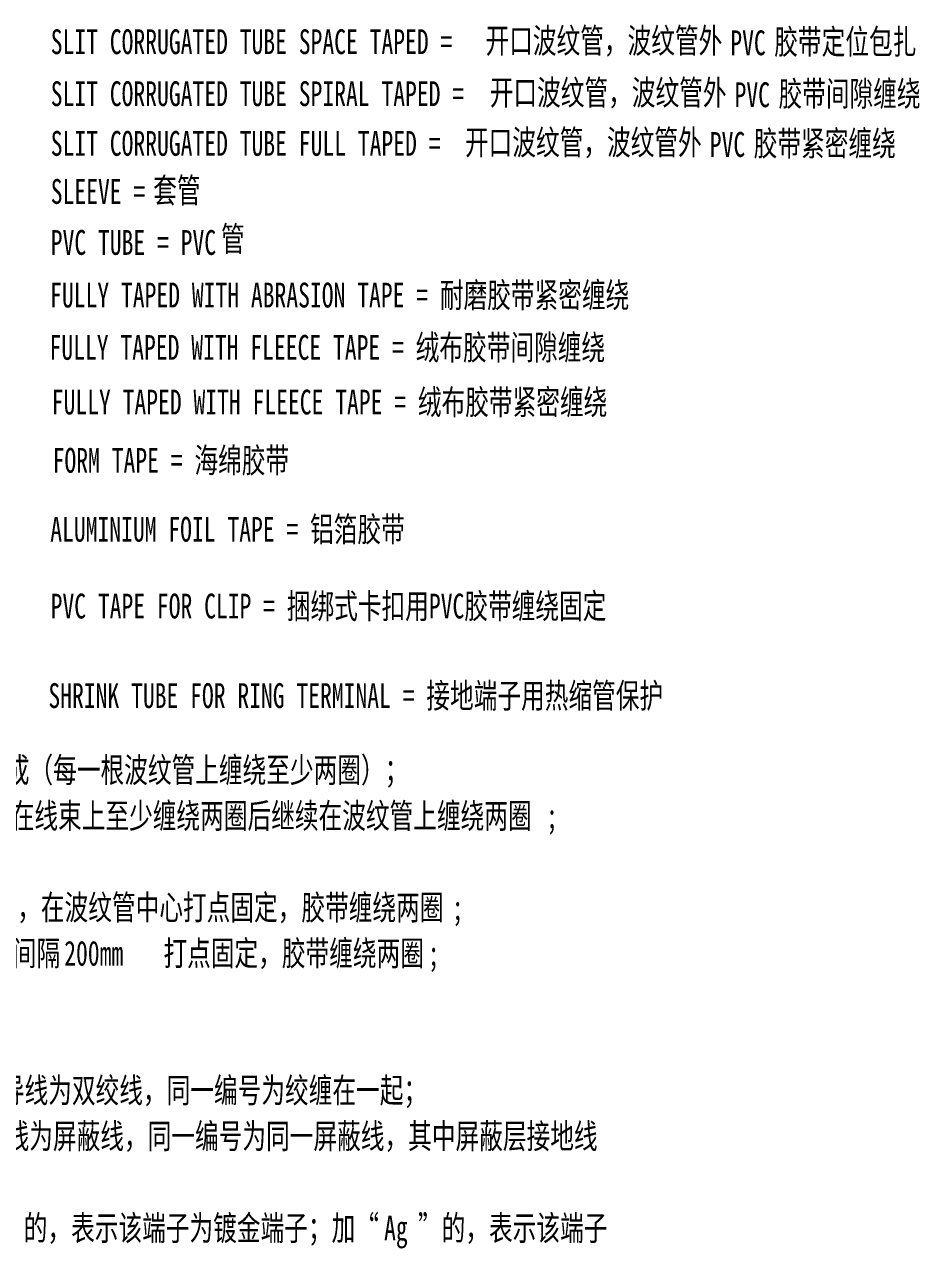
# Model space of a CAD drawing. Header units: inches. Extents: x 47316 to 59086, y 3141 to 11743.
# Drawn here: x 50362.8 to 50489.1, y 8714 to 8886.7 of the extents above; entities that cross this region are included whole.
import ezdxf

# ---------------------------------------------------------------- set-up
doc = ezdxf.new("R2010")
doc.units = ezdxf.units.IN
doc.header["$MEASUREMENT"] = 0
doc.layers.add('Drawing Frame', color=7, linetype='Continuous')
doc.styles.get("Standard").update_dxf_attribs({"font": ''})
doc.styles.add('仿宋GB2312', font='仿宋_GB2312.ttf', dxfattribs={"height": 3.5})
doc.styles.get('Standard').set_extended_font_data('SimSun')

msp = doc.modelspace()

# ---------------------------------------------------------------- texts
at = {"color": 0, "lineweight": -2, "width": 0.7}
for s, p in [('、分支点用胶带缠绕固定，且应一次操作完成（每一根波纹管上缠绕至少两圈）；', (50296.7, 8779.77)), ('需要用胶带固定波纹管，则应在一次操作中先在线束上至少缠绕两圈后继续在波纹管上缠绕两圈', (50294.05, 8773.31)), (';', (50436.44, 8773.31)), ('之间的波纹管，在波纹管中心打点固定，胶带缠绕两圈', (50341.76, 8760.39)), (';', (50423.13, 8760.39)), ('的波纹管，在波纹管上间隔', (50327.76, 8753.93)), ('打点固定，胶带缠绕两圈', (50382.44, 8753.93)), ('200mm', (50368.44, 8753.93)), (';', (50419.74, 8753.93)), ('”的，表示该导线为双绞线，同一编号为绞缠在一起；', (50339.46, 8734.6)), ('”的，表示该导线为屏蔽线，同一编号为同一屏蔽线，其中屏蔽层接地线', (50336.78, 8728.14)), ('的，表示该端子为镀金端子；加“', (50362.73, 8715.18)), ('Ag', (50413.58, 8715.18)), ('”的，表示该端子', (50418.37, 8715.18))]:
    msp.add_text(s, height=3.5, dxfattribs=at).set_placement(p)
at = {"layer": 'Drawing Frame', "color": 0, "lineweight": -2, "style": '仿宋GB2312', "width": 0.7}
for s, p in [('SLIT CORRUGATED TUBE SPACE TAPED = ', (50366.54, 8882.48)), ('开口波纹管，波纹管外', (50427.89, 8882.63)), ('PVC', (50462.44, 8882.33)), ('胶带定位包扎', (50468.64, 8882.48)), ('SLIT CORRUGATED TUBE SPIRAL TAPED = ', (50366.54, 8875.15)), ('开口波纹管，波纹管外', (50428.49, 8875.31)), ('PVC', (50463.04, 8875)), ('胶带间隙缠绕', (50469.24, 8875.15)), ('SLIT CORRUGATED TUBE FULL TAPED = ', (50366.54, 8868.14)), ('开口波纹管，波纹管外', (50424.99, 8868.29)), ('PVC', (50459.54, 8867.99)), ('胶带紧密缠绕', (50465.74, 8868.14)), ('SLEEVE = ', (50366.54, 8861.36)), ('套管', (50381, 8861.51)), ('PVC TUBE = PVC', (50366.54, 8854.17)), ('管', (50390.57, 8854.68)), ('FULLY TAPED WITH ABRASION TAPE = 耐磨胶带紧密缠绕', (50366.45, 8846.75)), ('FULLY TAPED WITH FLEECE TAPE = 绒布胶带间隙缠绕', (50366.37, 8839.37)), ('FULLY TAPED WITH FLEECE TAPE = 绒布胶带紧密缠绕', (50366.68, 8831.66)), ('FORM TAPE = 海绵胶带', (50366.81, 8823.44)), ('ALUMINIUM FOIL TAPE = 铝箔胶带', (50366.47, 8813.72)), ('PVC TAPE FOR CLIP = 捆绑式卡扣用PVC胶带缠绕固定', (50366.52, 8802.89)), ('SHRINK TUBE FOR RING TERMINAL = 接地端子用热缩管保护', (50366.21, 8790.26))]:
    msp.add_text(s, height=3.5, dxfattribs=at).set_placement(p)

doc.saveas('drawing.dxf')
